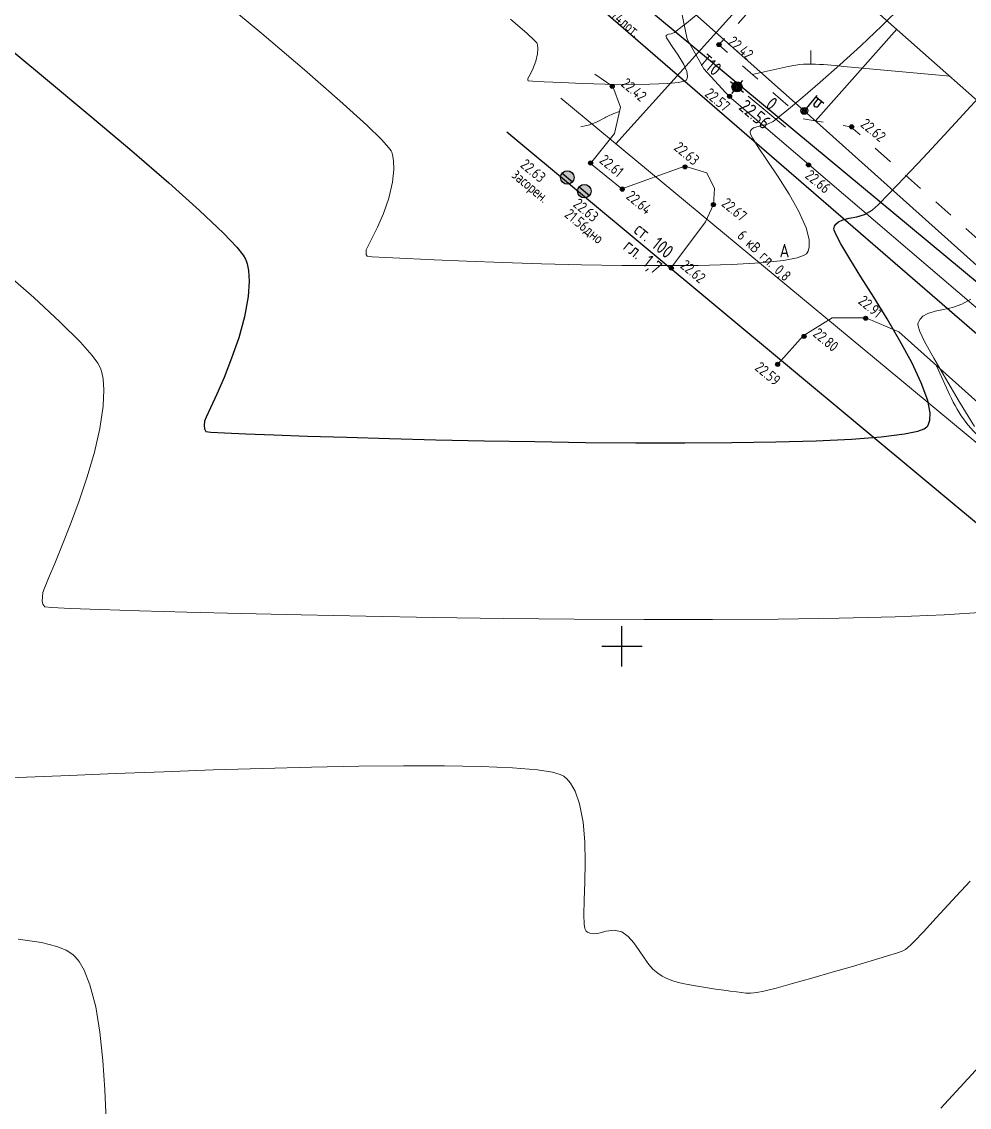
# Model space of a CAD drawing. Header units: metres. Extents: x -149473 to 83396, y -14167 to 104709.
# Drawn here: x -4603.36 to -4568.14, y 42551.6 to 42591.93 of the extents above; entities that cross this region are included whole.
import ezdxf

# ---------------------------------------------------------------- set-up
doc = ezdxf.new("R2010")
doc.units = ezdxf.units.M
doc.linetypes.add('g5_01_5x1_5', pattern=[1.5, 0.75, -0.75])
for name, color, linetype, transparency in [('01_Геодезические пункты', 7, 'Continuous', 0.6), ('02_Сетка', 7, 'Continuous', 0.6), ('03_Здания и строения', 7, 'Continuous', 0.6), ('07_Объекты электропередачи', 7, 'Continuous', 0.6), ('10_Границы покрытий и угодий', 7, 'Continuous', 0.6), ('19_Горизонтали', 7, 'Continuous', 0.6), ('30_Канализация', 7, 'Continuous', 0.6), ('31_Водопровод', 7, 'Continuous', 0.6), ('33_Газопровод', 7, 'Continuous', 0.6), ('37_Кабель низкого напряжения', 7, 'Continuous', 0.6), ('38_Кабели высокого напряжения', 7, 'Continuous', 0.6), ('44_Крышки колодцев', 7, 'Continuous', 0.6), ('61_Отметки высоты поверхности', 7, 'Continuous', 0.6)]:
    doc.layers.add(name, color=color, linetype=linetype, transparency=transparency)
doc.layers.add('Viewport2ForCustomObjects_0', color=7, linetype='Continuous')
doc.layers.add('Сети_Горизонтали.Вспомогательные', color=1, linetype='Continuous', lineweight=9)
doc.layers.add('Сети_Горизонтали.Основные', color=1, linetype='Continuous', lineweight=30)
doc.styles.add('LIKE11', font='GOST_0.TTF')
doc.styles.add('LIKE17', font='GOST_0.TTF')
doc.styles.add('LIKE32', font='GOST_0.TTF')
doc.styles.add('LIKE36', font='GOST_0.TTF')
doc.styles.add('Line_GUGK', font='GOST_0.TTF')
doc.linetypes.add('g5_119_1', pattern='A,4,-1,[31,GUGK_2005.shx,S=0.1,R=0,X=0,Y=0],0.35,[31,GUGK_2005.shx,S=0.08,R=0,X=0,Y=0],3.3,[31,GUGK_2005.shx,S=0.08,R=180,X=0,Y=0],0.35,[31,GUGK_2005.shx,S=0.1,R=180,X=0,Y=0],-1', length=10)
doc.linetypes.add('g5_119_3', pattern='A,4,-1,[31,GUGK_2005.shx,S=0.1,R=0,X=0,Y=0],4,[31,GUGK_2005.shx,S=0.1,R=180,X=0,Y=0],-1', length=10)
doc.linetypes.add('g5_122_g', pattern='A,1,-1,1.5,-0.4,["Г",Line_GUGK,S=1,R=0,X=0,Y=-0.5],-1.5,1.5,-1,4,-1,4,-1,3', length=20.9)
doc.linetypes.add('g5_122_k', pattern='A,1,-1,1.5,-0.4,["К",Line_GUGK,S=1,R=0,X=0,Y=-0.5],-1.5,1.5,-1,4,-1,4,-1,3', length=20.9)
doc.linetypes.add('g5_122_v', pattern='A,1,-1,1.5,-0.4,["В",Line_GUGK,S=1,R=0,X=0,Y=-0.5],-1.5,1.5,-1,4,-1,4,-1,3', length=20.9)

# ---------------------------------------------------------------- blocks, each defined once
blk = doc.blocks.new('g5_012')
at = {"color": 92}
for points in [[(0, -1.5), (0, 1.5)], [(-1.5, 0), (1.5, 0)]]:
    blk.add_lwpolyline(points, dxfattribs=at)
blk = doc.blocks.new('g5_110_1c')
h = blk.add_hatch(color=255)
edge = h.paths.add_edge_path()
edge.add_arc((0, 0), 0.212, 0, 360)
edge = h.paths.add_edge_path(flags=16)
edge.add_arc((0, 0), 0.0975, 0, 360)
h = blk.add_hatch(color=0)
edge = h.paths.add_edge_path()
edge.add_arc((0, 0), 0.06, 0, 360)
at = {"color": 0}
for p, q in [((0, 0.25), (0, 1.5)), ((0, 1.375), (0.75, 1.375))]:
    blk.add_line(p, q, dxfattribs=at)
blk.add_lwpolyline([(0.2, 1.375), (0.2, 0.932, 1.040016), (0.55, 0.932), (0.55, 1.375)], format="xyb", dxfattribs=at)
for radius in [0.25, 0.06]:
    blk.add_circle((0, 0), radius, dxfattribs=at)
blk = doc.blocks.new('g5_117v')
h = blk.add_hatch(color=255)
h.paths.add_polyline_path([(-0.461, 0.037), (0.461, 0.037, 0.921954)])
h.paths.add_polyline_path([(0.461, -0.037), (-0.461, -0.037, 0.921954)])
at = {"color": 0}
blk.add_line((-0.5, 0), (0.5, 0), dxfattribs=at)
blk.add_circle((0, 0), 0.5, dxfattribs=at)
blk = doc.blocks.new('g5_005_1')
h = blk.add_hatch(color=255)
edge = h.paths.add_edge_path()
edge.add_arc((0, 0), 0.338, 0, 360)
edge = h.paths.add_edge_path(flags=16)
edge.add_arc((0, 0), 0.1, 0, 360)
at = {"color": 0}
for p, q in [((-0.625, 0), (-0.375, 0)), ((0, 0.625), (0, 0.375)), ((0.375, 0), (0.625, 0)), ((0, -0.375), (0, -0.625))]:
    blk.add_line(p, q, dxfattribs=at)
for radius in [0.375, 0.0625]:
    blk.add_circle((0, 0), radius, dxfattribs=at)
blk = doc.blocks.new('g5_330')
blk.add_hatch(color=0).paths.add_polyline_path([(0.15, 0, 1), (-0.15, 0, 1)])
at = {"color": 0}
blk.add_circle((0, 0), 0.15, dxfattribs=at)
blk = doc.blocks.new('g_scratch')
at = {"color": 0, "linetype": 'ByBlock', "lineweight": 15}
blk.add_line((0, 0), (1, 0), dxfattribs=at)
blk = doc.blocks.new('CustomObjectsInViewport2_0')
at = {"layer": 'Сети_Горизонтали.Вспомогательные', "color": 42, "flags": 128}
for points, elevation in [([(2933.751, 1552.86), (2934.976, 1551.787), (2935.523, 1551.284), (2935.699, 1551.101), (2935.728, 1551.057), (2935.759, 1550.939), (2935.787, 1550.686), (2935.758, 1550.281), (2935.623, 1549.73), (2935.377, 1549.1), (2935.148, 1548.634), (2935.046, 1548.44), (2935.049, 1548.349), (2935.071, 1548.272), (2935.393, 1548.25), (2936.259, 1548.205), (2937.536, 1548.146), (2939.091, 1548.087), (2940.792, 1548.038), (2942.506, 1548.012), (2944.1, 1548.02), (2945.442, 1548.073), (2946.245, 1548.156), (2946.644, 1548.246), (2946.799, 1548.321), (2946.839, 1548.363), (2946.876, 1548.441), (2946.905, 1548.624), (2946.848, 1548.959), (2946.629, 1549.481), (2946.219, 1550.179), (2945.777, 1550.834), (2945.487, 1551.258), (2945.35, 1551.482), (2945.312, 1551.574), (2945.313, 1551.601), (2945.33, 1551.637), (2945.382, 1551.689), (2945.493, 1551.734), (2945.681, 1551.774), (2945.932, 1551.878), (2946.224, 1552.095), (2946.841, 1552.573), (2947.666, 1553.243)], 21), ([(2911.642, 1554.817), (2915.261, 1551.782), (2918.424, 1549.088), (2921.052, 1546.799), (2923.064, 1544.977), (2924.176, 1543.899), (2924.692, 1543.331), (2924.876, 1543.075), (2924.918, 1542.986), (2924.976, 1542.782), (2925.054, 1542.356), (2925.085, 1541.684), (2924.988, 1540.747), (2924.702, 1539.56), (2924.3, 1538.42), (2923.856, 1537.396), (2923.447, 1536.557), (2923.144, 1535.972), (2923.024, 1535.711), (2923.01, 1535.521), (2923.018, 1535.365), (2923.092, 1535.244), (2923.465, 1535.209), (2924.482, 1535.146), (2926.051, 1535.065), (2928.083, 1534.97), (2930.488, 1534.871), (2933.175, 1534.773), (2936.055, 1534.684), (2939.038, 1534.612), (2942.034, 1534.564), (2944.952, 1534.547), (2947.703, 1534.567), (2950.197, 1534.634), (2952.343, 1534.752), (2954.053, 1534.931), (2955.045, 1535.122), (2955.54, 1535.295), (2955.74, 1535.427), (2955.8, 1535.497), (2955.87, 1535.631), (2955.953, 1535.939), (2955.946, 1536.485), (2955.727, 1537.343), (2955.191, 1538.56), (2954.46, 1539.858), (2953.64, 1541.149), (2952.835, 1542.345), (2952.15, 1543.36), (2951.759, 1543.982), (2951.592, 1544.309), (2951.553, 1544.451), (2951.558, 1544.496), (2951.586, 1544.558), (2951.658, 1544.662), (2951.805, 1544.774), (2952.06, 1544.868), (2952.444, 1544.948), (2952.864, 1545.056), (2953.28, 1545.267), (2953.651, 1545.557), (2954.407, 1546.173), (2955.472, 1547.065), (2956.774, 1548.18), (2958.238, 1549.467), (2959.791, 1550.874), (2961.358, 1552.351), (2962.865, 1553.847)], 21.5), ([(2895.985, 1534.215), (2898.308, 1532.171), (2900.256, 1530.372), (2901.774, 1528.859), (2902.641, 1527.88), (2903.071, 1527.293), (2903.246, 1526.977), (2903.298, 1526.842), (2903.364, 1526.615), (2903.461, 1526.125), (2903.526, 1525.313), (2903.477, 1524.107), (2903.231, 1522.446), (2902.82, 1520.675), (2902.29, 1518.858), (2901.685, 1517.06), (2901.05, 1515.345), (2900.429, 1513.776), (2899.867, 1512.418), (2899.408, 1511.336), (2899.098, 1510.592), (2898.98, 1510.252), (2898.955, 1509.922), (2898.945, 1509.633), (2898.991, 1509.387), (2899.134, 1509.188), (2899.649, 1509.142), (2901.053, 1509.076), (2903.256, 1508.994), (2906.163, 1508.899), (2909.682, 1508.798), (2913.721, 1508.693), (2918.188, 1508.589), (2922.989, 1508.492), (2928.031, 1508.404), (2933.224, 1508.331), (2938.473, 1508.278), (2943.686, 1508.248), (2948.771, 1508.245), (2953.635, 1508.276), (2958.185, 1508.342), (2962.33, 1508.451), (2965.976, 1508.604), (2969.03, 1508.808)], 22.5), ([(2968.235, 1522.595), (2967.111, 1524.461), (2966.082, 1526.176), (2965.204, 1527.679), (2964.534, 1528.907), (2964.187, 1529.649), (2964.056, 1530.044), (2964.037, 1530.224), (2964.049, 1530.286), (2964.093, 1530.39), (2964.2, 1530.571), (2964.408, 1530.787), (2964.764, 1530.993), (2965.309, 1531.163), (2965.936, 1531.291), (2966.612, 1531.44), (2967.302, 1531.671), (2967.976, 1532.044)], 22.5), ([(2894.852, 1496.408), (2897.76, 1496.533), (2900.962, 1496.669), (2904.389, 1496.81), (2907.972, 1496.948), (2911.64, 1497.079), (2915.325, 1497.195), (2918.958, 1497.29), (2922.468, 1497.358), (2925.787, 1497.393), (2928.845, 1497.388), (2931.573, 1497.338), (2933.902, 1497.235), (2935.761, 1497.074), (2936.865, 1496.899), (2937.445, 1496.738), (2937.706, 1496.617), (2937.796, 1496.551), (2937.946, 1496.41), (2938.216, 1496.084), (2938.552, 1495.497), (2938.887, 1494.561), (2939.149, 1493.206), (2939.275, 1491.727), (2939.304, 1490.21), (2939.276, 1488.742), (2939.23, 1487.409), (2939.206, 1486.3), (2939.228, 1485.63), (2939.283, 1485.285), (2939.342, 1485.139), (2939.379, 1485.094), (2939.461, 1485.03), (2939.634, 1484.944), (2939.914, 1484.901), (2940.321, 1484.953), (2940.869, 1485.09), (2941.443, 1485.169), (2942.024, 1485.043), (2942.49, 1484.712), (2942.924, 1484.23), (2943.325, 1483.671), (2943.694, 1483.11), (2944.03, 1482.621), (2944.333, 1482.279), (2944.707, 1481.974), (2945.023, 1481.758), (2945.364, 1481.584), (2945.812, 1481.406), (2946.224, 1481.287), (2946.813, 1481.159), (2947.512, 1481.03), (2948.255, 1480.907), (2948.975, 1480.797), (2949.606, 1480.708), (2950.082, 1480.647), (2950.542, 1480.586), (2950.91, 1480.534), (2951.247, 1480.5), (2951.613, 1480.496), (2952.068, 1480.53), (2952.572, 1480.635), (2953.493, 1480.871), (2954.721, 1481.207), (2956.15, 1481.608), (2957.67, 1482.044), (2959.174, 1482.482), (2960.553, 1482.889), (2961.699, 1483.233), (2962.504, 1483.481), (2962.859, 1483.602), (2963.108, 1483.739), (2963.291, 1483.878), (2963.506, 1484.07), (2963.784, 1484.36), (2964.438, 1485.059), (2965.394, 1486.088), (2966.575, 1487.365), (2967.91, 1488.812)], 23), ([(2897.16, 1484.492), (2898.889, 1484.257), (2900.025, 1483.966), (2900.71, 1483.68), (2901.078, 1483.456), (2901.234, 1483.333), (2901.388, 1483.188), (2901.675, 1482.843), (2902.06, 1482.198), (2902.492, 1481.122), (2902.917, 1479.483), (2903.231, 1477.584), (2903.452, 1475.499), (2903.601, 1473.299), (2903.696, 1471.057)], 23.5), ([(2965.745, 1471.94), (2967.747, 1474.126), (2969.673, 1476.235)], 23.5)]:
    blk.add_lwpolyline(points, dxfattribs=dict(at, elevation=elevation))
at = {"layer": 'Сети_Горизонтали.Основные', "color": 40, "elevation": 22, "flags": 128}
blk.add_lwpolyline([(2895.342, 1551.613), (2899.039, 1548.577), (2902.485, 1545.712), (2905.612, 1543.068), (2908.353, 1540.696), (2910.64, 1538.644), (2912.406, 1536.963), (2913.399, 1535.919), (2913.877, 1535.328), (2914.059, 1535.032), (2914.108, 1534.914), (2914.174, 1534.684), (2914.269, 1534.196), (2914.323, 1533.404), (2914.253, 1532.262), (2913.976, 1530.742), (2913.544, 1529.187), (2913.017, 1527.664), (2912.453, 1526.244), (2911.911, 1524.997), (2911.449, 1523.991), (2911.126, 1523.296), (2911.002, 1522.982), (2910.979, 1522.671), (2910.993, 1522.415), (2911.113, 1522.216), (2911.481, 1522.181), (2912.488, 1522.126), (2914.065, 1522.057), (2916.148, 1521.976), (2918.669, 1521.887), (2921.564, 1521.795), (2924.765, 1521.702), (2928.207, 1521.615), (2931.824, 1521.535), (2935.548, 1521.467), (2939.315, 1521.415), (2943.059, 1521.383), (2946.712, 1521.375), (2950.209, 1521.394), (2953.483, 1521.445), (2956.47, 1521.531), (2959.101, 1521.656), (2961.313, 1521.825), (2963.037, 1522.041), (2964.021, 1522.251), (2964.507, 1522.431), (2964.703, 1522.562), (2964.76, 1522.631), (2964.829, 1522.761), (2964.917, 1523.064), (2964.932, 1523.617), (2964.758, 1524.515), (2964.278, 1525.847), (2963.569, 1527.349), (2962.699, 1528.954), (2961.736, 1530.594), (2960.748, 1532.202), (2959.802, 1533.709), (2958.967, 1535.05), (2958.31, 1536.155), (2957.959, 1536.825), (2957.82, 1537.18), (2957.795, 1537.337), (2957.804, 1537.391), (2957.841, 1537.477), (2957.934, 1537.625), (2958.12, 1537.794), (2958.441, 1537.946), (2958.93, 1538.069), (2959.482, 1538.181), (2960.061, 1538.353), (2960.628, 1538.656), (2961.073, 1539.061), (2961.894, 1539.895), (2963.028, 1541.085), (2964.411, 1542.559), (2965.978, 1544.244), (2967.667, 1546.068), (2969.412, 1547.96)], dxfattribs=at)

msp = doc.modelspace()

# ---------------------------------------------------------------- linework, layer by layer
at = {"layer": '01_Геодезические пункты', "color": 7, "lineweight": 20, "flags": 128}
msp.add_lwpolyline([(-4574.975, 42588.003), (-4576.36, 42589.157)], dxfattribs=at)
at = {"layer": '03_Здания и строения', "color": 7, "linetype": 'Continuous', "lineweight": 20, "flags": 128}
msp.add_lwpolyline([(-4552.448, 42602.908), (-4562.247, 42591.82), (-4570.537, 42598.921), (-4574.244, 42594.663), (-4563.251, 42584.943), (-4565.105, 42582.74), (-4549.001, 42568.989), (-4545.294, 42573.304), (-4561.793, 42587.527), (-4558.811, 42591.038), (-4556.899, 42589.355), (-4548.255, 42599.238), (-4552.448, 42602.908)], dxfattribs=at)
at = {"layer": '10_Границы покрытий и угодий', "color": 7, "linetype": 'Continuous', "lineweight": 20, "flags": 128}
for points in [[(-4564.916, 42578.765), (-4577.064, 42589.145), (-4578.01, 42590.171), (-4578.628, 42591.28), (-4578.85, 42592.354), (-4578.64, 42593.905), (-4577.893, 42595.457), (-4576.717, 42596.769)], [(-4579.234, 42582.768), (-4577.947, 42584.488), (-4577.656, 42585.131), (-4577.615, 42585.733), (-4577.905, 42586.314), (-4578.714, 42586.563), (-4581.058, 42585.712), (-4582.218, 42586.659), (-4581.333, 42587.776), (-4581.111, 42588.756), (-4581.391, 42589.514), (-4582.068, 42589.978)], [(-4566.068, 42576.21), (-4570.769, 42580.402), (-4571.993, 42580.92), (-4573.238, 42580.92), (-4574.316, 42580.256), (-4575.243, 42579.216)]]:
    msp.add_lwpolyline(points, dxfattribs=at)
at = {"layer": '10_Границы покрытий и угодий', "color": 7, "linetype": 'g5_01_5x1_5', "lineweight": 20, "flags": 128}
msp.add_lwpolyline([(-4574.244, 42594.663), (-4577.453, 42591.063), (-4574.335, 42588.316), (-4572.543, 42588.024), (-4567.088, 42583.192), (-4567.029, 42581.478), (-4560.948, 42576.138), (-4559.441, 42577.904)], dxfattribs=at)
at = {"layer": '19_Горизонтали', "color": 32, "linetype": 'Continuous', "lineweight": 20, "flags": 128}
for points, elevation in [([(-4568.86, 42589.902), (-4572.536, 42590.242, 0.003692), (-4573.715, 42590.343), (-4573.715, 42590.343, 0.074016), (-4574.883, 42590.261), (-4576.209, 42589.967)], 11.25), ([(-4581.148, 42588.593), (-4581.35, 42588.512, 0.024367), (-4581.745, 42588.332), (-4581.955, 42588.224, -0.063436), (-4582.368, 42588.074), (-4582.584, 42588.025)], 11.25), ([(-4569.361, 42579.146), (-4568.872, 42578.057, 0.118327), (-4567.454, 42576.22), (-4565.937, 42574.999, 0.535214), (-4565.843, 42575.028), (-4565.825, 42575.09, -0.251375), (-4565.795, 42575.12), (-4565.795, 42575.12, -0.326803), (-4565.758, 42575.108), (-4565.724, 42575.06, 0.012816), (-4565.626, 42574.927), (-4561.676, 42569.852, -0.348146), (-4561.677, 42569.778), (-4561.677, 42569.778, -0.094111), (-4561.747, 42569.719), (-4561.937, 42569.611, 0.380742), (-4562.063, 42569.236), (-4561.977, 42569.033, -0.12441), (-4561.844, 42568.172), (-4561.886, 42567.725)], 11.5)]:
    msp.add_lwpolyline(points, format="xyb", dxfattribs=dict(at, elevation=elevation))
at = {"layer": '30_Канализация', "color": 12, "linetype": 'g5_122_k', "lineweight": 30, "flags": 128}
msp.add_lwpolyline([(-4586.507, 42597.742), (-4562.169, 42577.536), (-4561.066, 42576.522), (-4554.991, 42571.26), (-4553.491, 42572.969)], dxfattribs=at)
at = {"layer": '31_Водопровод', "color": 94, "linetype": 'g5_122_v', "lineweight": 30, "flags": 128}
msp.add_lwpolyline([(-4585.33, 42587.833), (-4543.531, 42553.053), (-4537.504, 42554.294), (-4522.769, 42571.791)], dxfattribs=at)
at = {"layer": '33_Газопровод', "color": 132, "linetype": 'g5_122_g', "lineweight": 30, "flags": 128}
msp.add_lwpolyline([(-4586.523, 42596.474), (-4535.614, 42552.443)], dxfattribs=at)
at = {"layer": '37_Кабель низкого напряжения', "color": 1, "linetype": 'g5_119_3', "lineweight": 20, "flags": 128}
for points in [[(-4584.828, 42597.977), (-4574.277, 42588.611), (-4562.888, 42578.408), (-4545.606, 42563.892), (-4531.279, 42554.282), (-4521.239, 42565.858), (-4516, 42567.156)], [(-4573.861, 42588.239), (-4570.841, 42591.654)]]:
    msp.add_lwpolyline(points, dxfattribs=at)
at = {"layer": '38_Кабели высокого напряжения', "color": 1, "linetype": 'g5_119_1', "lineweight": 20, "flags": 128}
for points in [[(-4581.285, 42587.394), (-4575.725, 42593.565), (-4577.278, 42595.008), (-4568.5, 42605.176), (-4583.972, 42618.619), (-4578.802, 42624.712)], [(-4532.309, 42572.032), (-4544.944, 42557.291), (-4583.331, 42589.089)]]:
    msp.add_lwpolyline(points, dxfattribs=at)

# ---------------------------------------------------------------- block references
at = {"layer": '01_Геодезические пункты', "color": 7, "linetype": 'Continuous', "lineweight": 20, "xscale": 0.5, "yscale": 0.5, "zscale": 0.5, "rotation": 320.2244407250127}
msp.add_blockref('g5_005_1', (-4576.779, 42589.505, 11.282), dxfattribs=at)
at = {"layer": '02_Сетка', "color": 92, "linetype": 'Continuous', "lineweight": 15, "ltscale": 0.5, "xscale": 0.5, "yscale": 0.5, "zscale": 0.5}
msp.add_blockref('g5_012', (-4581.056, 42568.725), dxfattribs=at)
at = {"layer": '07_Объекты электропередачи', "color": 7, "linetype": 'Continuous', "lineweight": 20, "xscale": 0.5, "yscale": 0.5, "zscale": 0.5, "rotation": 320.2655484459036}
msp.add_blockref('g5_110_1c', (-4574.277, 42588.611), dxfattribs=at)
at = {"layer": '19_Горизонтали', "color": 32, "linetype": 'Continuous', "lineweight": -3, "xscale": 0.4999999999999999, "yscale": 0.4999999999999999, "zscale": 0.4999999999999999, "rotation": 89.7919276216029}
msp.add_blockref('g_scratch', (-4574.031, 42590.354, 11.25), dxfattribs=at)
at = {"layer": '44_Крышки колодцев', "color": 7, "linetype": 'Continuous', "lineweight": 20, "xscale": 0.5, "yscale": 0.5, "zscale": 0.5, "rotation": 320.2244407250127}
for p in [(-4583.083, 42586.139, 11.317), (-4582.451, 42585.631, 11.316)]:
    msp.add_blockref('g5_117v', p, dxfattribs=at)
at = {"layer": '61_Отметки высоты поверхности', "color": 7, "linetype": 'Continuous', "lineweight": 20, "xscale": 0.5, "yscale": 0.5, "zscale": 0.5, "rotation": 320.1837874390728}
for p in [(-4577.447, 42591.077), (-4581.416, 42589.524), (-4577.052, 42589.151), (-4572.517, 42588.021), (-4582.222, 42586.678), (-4578.713, 42586.534), (-4574.121, 42586.608), (-4581.043, 42585.705), (-4577.656, 42585.131), (-4579.217, 42582.772), (-4571.999, 42580.911), (-4574.287, 42580.237), (-4575.268, 42579.199)]:
    msp.add_blockref('g5_330', p, dxfattribs=at)
at = {"layer": 'Viewport2ForCustomObjects_0', "xscale": 0.5, "yscale": 0.5, "zscale": 0.5}
msp.add_blockref('CustomObjectsInViewport2_0', (-6052.071, 41815.592), dxfattribs=at)

# ---------------------------------------------------------------- texts
at = {"color": 7, "linetype": 'Continuous', "lineweight": 15, "ltscale": 0.5, "style": 'LIKE11'}
for s, p in [('20.74лот.', (-4581.935, 42592.465)), ('22.63', (-4584.863, 42586.557)), ('засорен.', (-4585.183, 42586.173)), ('22.63', (-4582.899, 42585.093)), ('21.56дно', (-4583.219, 42584.709))]:
    msp.add_text(s, height=0.4, rotation=320.2244, dxfattribs=at).set_placement(p)
at = {"layer": '01_Геодезические пункты', "color": 7, "linetype": 'Continuous', "lineweight": 20, "ltscale": 0.5, "style": 'LIKE36'}
for s, p in [('T10', (-4578.232, 42590.389)), ('0', (-4575.753, 42588.781)), ('22.56', (-4576.747, 42588.698))]:
    msp.add_text(s, height=0.5, rotation=320.2244, dxfattribs=at).set_placement(p)
at = {"layer": '10_Границы покрытий и угодий', "color": 7, "linetype": 'Continuous', "lineweight": 15, "style": 'LIKE11'}
msp.add_text('А', height=0.5, dxfattribs=at).set_placement((-4575.195, 42583.174))
at = {"layer": '31_Водопровод', "color": 94, "linetype": 'Continuous', "lineweight": 15, "style": 'LIKE32'}
for s, p in [('ст. 100', (-4580.652, 42584.113)), ('гл. 1,7', (-4581.044, 42583.502))]:
    msp.add_text(s, height=0.5, rotation=321.1098, dxfattribs=at).set_placement(p)
at = {"layer": '38_Кабели высокого напряжения', "color": 1, "linetype": 'Continuous', "lineweight": 15, "style": 'LIKE32'}
msp.add_text('6 кВ гл. 0,8', height=0.4, rotation=316.915, dxfattribs=at).set_placement((-4576.801, 42583.935))
at = {"layer": '61_Отметки высоты поверхности', "color": 7, "linetype": 'Continuous', "lineweight": 15, "ltscale": 0.5, "style": 'LIKE17'}
for s, p in [('22.42', (-4577.148, 42591.119, 2.133)), ('22.42', (-4581.117, 42589.566, 2.133)), ('22.57', (-4578.01, 42589.193, 2.133)), ('22.62', (-4572.218, 42588.062, 2.133)), ('22.63', (-4579.154, 42587.197, 2.133)), ('22.61', (-4581.923, 42586.72, 2.133)), ('22.66', (-4574.28, 42586.156, 2.133)), ('22.64', (-4580.931, 42585.386, 2.133)), ('22.67', (-4577.385, 42585.116, 2.133)), ('22.62', (-4578.918, 42582.814, 2.133)), ('22.91', (-4572.303, 42581.489, 2.133)), ('22.80', (-4573.988, 42580.279, 2.133)), ('22.59', (-4576.147, 42579.022, 2.133))]:
    msp.add_text(s, height=0.4, rotation=320.1838, dxfattribs=at).set_placement(p)

doc.saveas('drawing.dxf')
